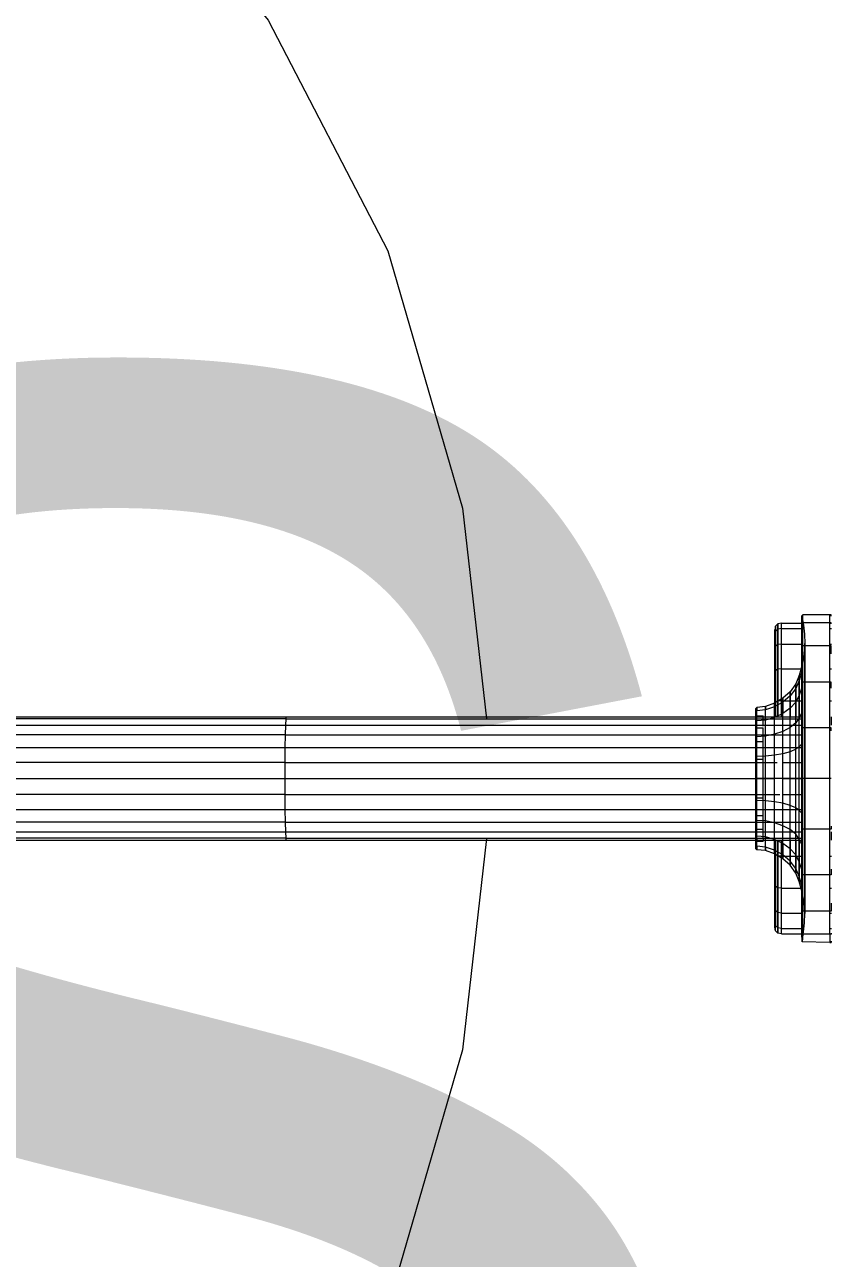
# Model space of a CAD drawing. Header units: inches. Extents: x -4218 to -1830, y 9756 to 12426.
# Drawn here: x -2926.25 to -2921.32, y 11462.67 to 11470.21 of the extents above; entities that cross this region are included whole.
import ezdxf

# ---------------------------------------------------------------- set-up
doc = ezdxf.new("R2010")
doc.units = ezdxf.units.IN
doc.header["$MEASUREMENT"] = 0
for name, color, linetype, lineweight in [('0-1', 7, 'Continuous', 5), ('0-3', 7, 'Continuous', 9), ('A-AREA-IDEN', 2, 'Continuous', 9), ('G-IMPT-1', 7, 'Continuous', 9), ('P-SANR-FIXT-1', 7, 'Continuous', 9)]:
    doc.layers.add(name, color=color, linetype=linetype, lineweight=lineweight)
doc.styles.add('Century Gothic', font='ufonts.com_century-gothic.ttf', dxfattribs={"height": 9})

# ---------------------------------------------------------------- blocks, each defined once
blk = doc.blocks.new('Plbg-Sink Wall Mounted-UH - T11839_dwg-791503-BACKGROUND - 1ST FLOOR')
at = {"layer": 'G-IMPT-1'}
for p, q in [((-4.5406, 1.0006), (-4.5477, 1.0006)), ((-4.5477, 0.9925), (-4.5477, 1.0006)), ((-4.5406, 1.0006), (-4.3707, 0.9981)), ((-4.5406, 0.9516), (-4.5406, 1.0006)), ((-4.3707, 0.9981), (-4.379, 0.9372)), ((-4.374, 0.9516), (-4.3707, 0.9981)), ((-4.3707, 0.9981), (-4.369, 0.9454)), ((-4.3707, 0.9981), (-4.369, 0.9454)), ((-4.5393, 0.9485), (-4.5489, 0.9485)), ((-4.5393, 0.9162), (-4.5489, 0.9162)), ((-4.5393, 0.9162), (-4.5489, 0.9162)), ((-4.5477, 0.9439), (-4.5477, 0.9516)), ((-4.5477, 0.9516), (-4.5406, 0.9516)), ((-4.5477, 0.9439), (-4.5477, 0.9516)), ((-4.5477, 0.9516), (-4.5406, 0.9516)), ((-4.5406, 0.9516), (-4.374, 0.9516)), ((-4.5406, 0.9516), (-4.5406, 0.8095)), ((-4.379, 0.9372), (-4.3847, 0.8809)), ((-4.374, 0.9516), (-4.369, 0.9454)), ((-4.374, 0.9516), (-4.374, 0.8095)), ((-4.374, 0.9516), (-4.374, 0.8095)), ((-4.374, 0.9516), (-4.369, 0.9454)), ((-4.369, 0.8042), (-4.374, 0.9516)), ((-4.374, 0.9516), (-4.369, 0.9454)), ((-4.2438, 0.9485), (-4.374, 0.9485)), ((-4.2438, 0.9162), (-4.374, 0.9162)), ((-4.369, 0.9454), (-4.369, 0.8042)), ((-4.369, 0.8042), (-4.369, 0.9454)), ((-4.2438, 0.9485), (-4.2216, 0.944)), ((-4.2438, 0.9485), (-4.2438, 0.9162)), ((-4.2438, 0.9162), (-4.2216, 0.9119)), ((-4.2438, 0.9162), (-4.2438, 0.8215)), ((-4.2438, 0.9162), (-4.2216, 0.9119)), ((-4.2216, 0.944), (-4.2082, 0.9306)), ((-4.2216, 0.9119), (-4.2216, 0.944)), ((-4.2216, 0.944), (-4.2216, 0.9119)), ((-4.2216, 0.9119), (-4.2216, 0.8176)), ((-4.2216, 0.9119), (-4.2082, 0.8989)), ((-4.2216, 0.8176), (-4.2216, 0.9119)), ((-4.2216, 0.9119), (-4.2082, 0.8989)), ((-4.2082, 0.9306), (-4.2038, 0.9082)), ((-4.2082, 0.9306), (-4.2082, 0.8989)), ((-4.2082, 0.9306), (-4.2082, 0.8989)), ((-4.2038, 0.8772), (-4.2038, 0.9082)), ((-4.2038, 0.9082), (-4.2038, 0.8772)), ((-4.2038, 0.9082), (-4.2038, 0.888)), ((-4.3847, 0.8809), (-4.3862, 0.8244)), ((-4.2082, 0.8989), (-4.2038, 0.8772)), ((-4.2082, 0.8989), (-4.2082, 0.8059)), ((-4.2082, 0.8059), (-4.2082, 0.8989)), ((-4.2082, 0.8989), (-4.2038, 0.8772)), ((-4.2038, 0.8578), (-4.2038, 0.888)), ((-4.2038, 0.888), (-4.2038, 0.8578)), ((-4.2038, 0.8772), (-4.2038, 0.7865)), ((-4.2038, 0.7865), (-4.2038, 0.8772)), ((-4.2038, 0.8772), (-4.2038, 0.8578)), ((-4.2038, 0.8772), (-4.2038, 0.8578)), ((-4.2038, 0.3769), (-4.2038, 0.8578)), ((-4.2038, 0.8578), (-4.2038, 0.769)), ((-4.2038, 0.8578), (-4.2038, 0.3769)), ((-4.2038, 0.8578), (-4.2038, 0.769)), ((-4.5393, 0.8215), (-4.5489, 0.8215)), ((-4.5393, 0.8215), (-4.5489, 0.8215)), ((-4.5477, 0.8029), (-4.5477, 0.8095)), ((-4.5477, 0.8095), (-4.5406, 0.8095)), ((-4.5477, 0.8029), (-4.5477, 0.8095)), ((-4.5477, 0.8095), (-4.5406, 0.8095)), ((-4.5477, 0.7609), (-4.5477, 0.8029)), ((-4.5477, 0.7609), (-4.5477, 0.8029)), ((-4.5406, 0.8095), (-4.374, 0.8095)), ((-4.5406, 0.8095), (-4.5406, 0.5881)), ((-4.3862, 0.784), (-4.3862, 0.8244)), ((-4.3862, 0.8244), (-4.3822, 0.7583)), ((-4.3862, 0.8244), (-4.3862, 0.784)), ((-4.3862, 0.784), (-4.3862, 0.6669)), ((-4.3862, 0.6669), (-4.3862, 0.784)), ((-4.3822, 0.7583), (-4.3704, 0.6937)), ((-4.2438, 0.8215), (-4.374, 0.8215)), ((-4.374, 0.8095), (-4.374, 0.5881)), ((-4.374, 0.8095), (-4.369, 0.8042)), ((-4.374, 0.8095), (-4.369, 0.8042)), ((-4.369, 0.5843), (-4.369, 0.8042)), ((-4.369, 0.8042), (-4.369, 0.5843)), ((-4.2438, 0.8215), (-4.2216, 0.8176)), ((-4.2438, 0.8215), (-4.2438, 0.6707)), ((-4.2438, 0.8215), (-4.2216, 0.8176)), ((-4.2216, 0.8176), (-4.2216, 0.6675)), ((-4.2216, 0.8176), (-4.2082, 0.8059)), ((-4.2216, 0.6675), (-4.2216, 0.8176)), ((-4.2216, 0.8176), (-4.2082, 0.8059)), ((-4.2082, 0.8059), (-4.2038, 0.7865)), ((-4.2082, 0.8059), (-4.2082, 0.658)), ((-4.2082, 0.658), (-4.2082, 0.8059)), ((-4.2082, 0.8059), (-4.2038, 0.7865)), ((-4.2038, 0.7865), (-4.2038, 0.6422)), ((-4.2038, 0.6422), (-4.2038, 0.7865)), ((-4.2038, 0.7865), (-4.2038, 0.769)), ((-4.2038, 0.7865), (-4.2038, 0.769)), ((-4.2038, 0.6279), (-4.2038, 0.769)), ((-4.2038, 0.769), (-4.2038, 0.3769)), ((-4.2038, 0.6279), (-4.2038, 0.769)), ((-4.2038, 0.3769), (-4.2038, 0.769)), ((-4.3704, 0.6937), (-4.3533, 0.6293)), ((-4.3704, 0.6597), (-4.3704, 0.6937)), ((-4.3704, 0.6937), (-4.3704, 0.6597)), ((-4.5393, 0.6707), (-4.5489, 0.6707)), ((-4.5393, 0.6707), (-4.5489, 0.6707)), ((-4.3862, 0.6669), (-4.3862, 0.4846)), ((-4.3862, 0.4846), (-4.3862, 0.6669)), ((-4.2438, 0.6707), (-4.374, 0.6707)), ((-4.3704, 0.6597), (-4.3533, 0.5985)), ((-4.3704, 0.6597), (-4.3704, 0.5612)), ((-4.3704, 0.5612), (-4.3704, 0.6597)), ((-4.3704, 0.6597), (-4.3533, 0.5985)), ((-4.3533, 0.6293), (-4.3323, 0.5773)), ((-4.3533, 0.5985), (-4.3533, 0.6293)), ((-4.3533, 0.6293), (-4.3533, 0.5985)), ((-4.2438, 0.6707), (-4.2216, 0.6675)), ((-4.2438, 0.6707), (-4.2438, 0.4743)), ((-4.2438, 0.6707), (-4.2216, 0.6675)), ((-4.2216, 0.6675), (-4.2216, 0.472)), ((-4.2216, 0.6675), (-4.2082, 0.658)), ((-4.2216, 0.472), (-4.2216, 0.6675)), ((-4.2216, 0.6675), (-4.2082, 0.658)), ((-4.2082, 0.658), (-4.2038, 0.6422)), ((-4.2082, 0.658), (-4.2082, 0.4653)), ((-4.2082, 0.4653), (-4.2082, 0.658)), ((-4.2082, 0.658), (-4.2038, 0.6422)), ((-4.2038, 0.6422), (-4.2038, 0.4541)), ((-4.2038, 0.4541), (-4.2038, 0.6422)), ((-4.2038, 0.6422), (-4.2038, 0.6279)), ((-4.2038, 0.6422), (-4.2038, 0.6279)), ((-4.2038, 0.444), (-4.2038, 0.6279)), ((-4.2038, 0.3769), (-4.2038, 0.6279)), ((-4.2038, 0.444), (-4.2038, 0.6279)), ((-4.2038, 0.3769), (-4.2038, 0.6279)), ((-4.5477, 0.5834), (-4.5477, 0.5881)), ((-4.5477, 0.5881), (-4.5406, 0.5881)), ((-4.5477, 0.5834), (-4.5477, 0.5881)), ((-4.5477, 0.5881), (-4.5406, 0.5881)), ((-4.5477, 0.5528), (-4.5477, 0.5834)), ((-4.5477, 0.5528), (-4.5477, 0.5834)), ((-4.5406, 0.5881), (-4.374, 0.5881)), ((-4.5406, 0.5881), (-4.5406, 0.3092)), ((-4.374, 0.5881), (-4.369, 0.5843)), ((-4.374, 0.5881), (-4.369, 0.5843)), ((-4.374, 0.5881), (-4.374, 0.3092)), ((-4.3704, 0.5612), (-4.3533, 0.5091)), ((-4.3704, 0.5612), (-4.3704, 0.4077)), ((-4.3704, 0.4077), (-4.3704, 0.5612)), ((-4.3704, 0.5612), (-4.3533, 0.5091)), ((-4.369, 0.5843), (-4.369, 0.3072)), ((-4.369, 0.3769), (-4.369, 0.5843)), ((-4.3533, 0.5985), (-4.3323, 0.5491)), ((-4.3533, 0.5985), (-4.3533, 0.5091)), ((-4.3533, 0.5091), (-4.3533, 0.5985)), ((-4.3533, 0.5985), (-4.3323, 0.5491)), ((-4.3323, 0.5773), (-4.2975, 0.5302)), ((-4.3323, 0.5491), (-4.3323, 0.5773)), ((-4.3323, 0.5773), (-4.3323, 0.5491)), ((-4.3323, 0.5491), (-4.2975, 0.5043)), ((-4.3323, 0.5491), (-4.3323, 0.4671)), ((-4.3323, 0.4671), (-4.3323, 0.5491)), ((-4.3323, 0.5491), (-4.2975, 0.5043)), ((-4.2975, 0.5302), (-4.2527, 0.4902)), ((-4.2975, 0.5043), (-4.2975, 0.5302)), ((-4.2975, 0.5302), (-4.2975, 0.5043)), ((-4.5393, 0.4743), (-4.5489, 0.4743)), ((-4.5393, 0.4743), (-4.5489, 0.4743)), ((-4.3862, 0.4846), (-4.3862, 0.2547)), ((-4.3862, 0.2547), (-4.3862, 0.4846)), ((-4.2438, 0.4743), (-4.374, 0.4743)), ((-4.3533, 0.5091), (-4.3323, 0.4671)), ((-4.3533, 0.5091), (-4.3533, 0.3699)), ((-4.3533, 0.3769), (-4.3533, 0.5091)), ((-4.3533, 0.5091), (-4.3323, 0.4671)), ((-4.3323, 0.4671), (-4.2975, 0.429)), ((-4.3323, 0.4671), (-4.3323, 0.3394)), ((-4.3323, 0.3769), (-4.3323, 0.4671)), ((-4.3323, 0.4671), (-4.2975, 0.429)), ((-4.2975, 0.5043), (-4.2527, 0.4662)), ((-4.2975, 0.5043), (-4.2975, 0.429)), ((-4.2975, 0.429), (-4.2975, 0.5043)), ((-4.2975, 0.5043), (-4.2527, 0.4662)), ((-4.2527, 0.4902), (-4.2012, 0.4594)), ((-4.2527, 0.4662), (-4.2527, 0.4902)), ((-4.2527, 0.4902), (-4.2527, 0.4662)), ((-4.2527, 0.4662), (-4.2012, 0.4369)), ((-4.2527, 0.4662), (-4.2527, 0.3966)), ((-4.2527, 0.3966), (-4.2527, 0.4662)), ((-4.2527, 0.4662), (-4.2012, 0.4369)), ((-4.2438, 0.4743), (-4.2216, 0.472)), ((-4.2438, 0.4743), (-4.2438, 0.3769)), ((-4.2438, 0.4743), (-4.2216, 0.472)), ((-4.2216, 0.472), (-4.2216, 0.3769)), ((-4.2216, 0.472), (-4.2082, 0.4653)), ((-4.2216, 0.3769), (-4.2216, 0.472)), ((-4.2216, 0.472), (-4.2082, 0.4653)), ((-4.2082, 0.4653), (-4.2038, 0.4541)), ((-4.2082, 0.4653), (-4.2082, 0.3769)), ((-4.2082, 0.3769), (-4.2082, 0.4653)), ((-4.2082, 0.4653), (-4.2038, 0.4541)), ((-4.2038, 0.4541), (-4.2038, 0.3769)), ((-4.2038, 0.3769), (-4.2038, 0.4541)), ((-4.2038, 0.4541), (-4.2038, 0.444)), ((-4.2038, 0.4541), (-4.2038, 0.444)), ((-4.2012, 0.4594), (-4.1469, 0.4402)), ((-4.2012, 0.4369), (-4.2012, 0.4594)), ((-4.2012, 0.4594), (-4.2012, 0.4369)), ((-4.548, 0.3639), (-4.548, 0.3769)), ((-1.2172, 0.3769), (-4.374, 0.3769)), ((-4.3704, 0.4077), (-4.3533, 0.3699)), ((-4.3704, 0.4077), (-4.3704, 0.2144)), ((-4.3704, 0.4077), (-4.3533, 0.3699)), ((-4.2975, 0.429), (-4.2527, 0.3966)), ((-4.2975, 0.429), (-4.2975, 0.3117)), ((-4.2975, 0.3769), (-4.2975, 0.429)), ((-4.2975, 0.429), (-4.2527, 0.3966)), ((-4.2527, 0.3966), (-4.2012, 0.3717)), ((-4.2527, 0.3966), (-4.2527, 0.2881)), ((-4.2038, 0.3769), (-4.2038, 0.444)), ((-4.2038, 0.3769), (-4.2038, 0.444)), ((-4.2038, 0.3769), (-4.2038, 0.444)), ((-4.2038, 0.3769), (-4.2038, 0.444)), ((-4.2012, 0.4369), (-4.1469, 0.4186)), ((-4.2012, 0.4369), (-4.2012, 0.3717)), ((-4.2012, 0.3769), (-4.2012, 0.4369)), ((-4.2012, 0.4369), (-4.1469, 0.4186)), ((-4.1469, 0.4402), (-4.0933, 0.4346)), ((-4.1469, 0.4186), (-4.1469, 0.4402)), ((-4.1469, 0.4402), (-4.1469, 0.4186)), ((-4.1469, 0.4186), (-4.0933, 0.4133)), ((-4.1469, 0.4186), (-4.1469, 0.3561)), ((-4.1469, 0.4186), (-4.0933, 0.4133)), ((-4.1328, 0.3643), (-4.1328, 0.3831)), ((-4.0942, 0.3831), (-4.1328, 0.3831)), ((-4.0876, 0.3892), (-4.0942, 0.3831)), ((-4.0942, 0.3643), (-4.0942, 0.3831)), ((-4.0933, 0.4346), (-4.0876, 0.4285)), ((-4.0933, 0.4133), (-4.0933, 0.4346)), ((-4.0933, 0.4346), (-4.0933, 0.4133)), ((-4.0933, 0.4346), (-4.0876, 0.4075)), ((-4.0933, 0.4133), (-4.0933, 0.3516)), ((-4.0933, 0.4133), (-4.0876, 0.4075)), ((-4.0933, 0.4133), (-4.0876, 0.4075)), ((-4.0876, 0.4075), (-4.0876, 0.4285)), ((-4.0876, 0.4285), (-4.0876, 0.4075)), ((-4.0876, 0.3892), (-4.0876, 0.4285)), ((-4.0876, 0.4075), (-4.0876, 0.3466)), ((-4.0876, 0.4075), (-4.0876, 0.3701)), ((-4.0876, 0.4075), (-4.0876, 0.3701)), ((-4.0876, 0.3701), (-4.0876, 0.3892)), ((-4.0876, 0.3892), (-4.0876, 0.3701)), ((1.2954, 0.3769), (-1.2172, 0.3769)), ((-1.2153, 0.3639), (-1.2172, 0.3769)), ((-4.548, 0.3264), (-4.548, 0.3639)), ((-4.5477, 0.3067), (-4.5477, 0.3092)), ((-4.5477, 0.3092), (-4.5406, 0.3092)), ((-4.5477, 0.2906), (-4.5477, 0.3067)), ((-4.5406, 0.3092), (-4.374, 0.3092)), ((-4.5406, 0.3092), (-4.5406, 0)), ((-1.2153, 0.3639), (-4.374, 0.3639)), ((-1.2135, 0.3264), (-4.374, 0.3264)), ((-4.374, 0.3092), (-4.369, 0.3072)), ((-4.374, 0.3092), (-4.374, 0)), ((-4.369, 0.3072), (-4.369, 0)), ((-4.3533, 0.3699), (-4.3323, 0.3394)), ((-4.3533, 0.3699), (-4.3533, 0.1945)), ((-4.3323, 0.3394), (-4.2975, 0.3117)), ((-4.3323, 0.3394), (-4.3323, 0.1784)), ((-4.2975, 0.3117), (-4.2527, 0.2881)), ((-4.2975, 0.3117), (-4.2975, 0.1638)), ((-4.2012, 0.3717), (-4.1469, 0.3561)), ((-4.2012, 0.3717), (-4.2012, 0.27)), ((-4.1469, 0.3561), (-4.0933, 0.3516)), ((-4.1469, 0.3561), (-4.1469, 0.2587)), ((-4.1328, 0.3643), (-4.1328, 0.3099)), ((-4.0942, 0.3643), (-4.1328, 0.3643)), ((-4.1328, 0.3099), (-4.1328, 0.2252)), ((-4.0942, 0.3099), (-4.1328, 0.3099)), ((-4.0876, 0.3701), (-4.0942, 0.3643)), ((-4.0942, 0.3643), (-4.0942, 0.3099)), ((-4.0876, 0.3149), (-4.0942, 0.3099)), ((-4.0942, 0.3099), (-4.0942, 0.2252)), ((-4.0933, 0.3516), (-4.0876, 0.3466)), ((-4.0933, 0.3516), (-4.0933, 0.2555)), ((-4.0876, 0.3701), (-4.0876, 0.3149)), ((-4.0876, 0.3466), (-4.0876, 0.2518)), ((-4.0876, 0.3466), (-4.0876, 0.3149)), ((-4.0876, 0.3149), (-4.0876, 0.2288)), ((-1.2135, 0.3264), (-1.2153, 0.3639)), ((-1.2153, 0.3639), (1.2987, 0.3639)), ((-1.212, 0.2664), (-1.2135, 0.3264)), ((1.3017, 0.3264), (-1.2135, 0.3264)), ((-4.3862, 0.2547), (-4.3862, 0)), ((-4.3862, 0), (-4.3862, 0.2547)), ((-1.212, 0.2664), (-4.374, 0.2664)), ((-4.2527, 0.2881), (-4.2012, 0.27)), ((-4.2527, 0.2881), (-4.2527, 0.1515)), ((-4.2012, 0.27), (-4.1469, 0.2587)), ((-4.2012, 0.27), (-4.2012, 0.142)), ((-4.1469, 0.2587), (-4.0933, 0.2555)), ((-4.1469, 0.2587), (-4.1469, 0.136)), ((-4.0876, 0.2288), (-4.0942, 0.2252)), ((-4.0933, 0.2555), (-4.0876, 0.2518)), ((-4.0933, 0.2555), (-4.0933, 0.1343)), ((-4.0876, 0.2518), (-4.0876, 0.1324)), ((-4.0876, 0.2518), (-4.0876, 0.2288)), ((-4.0876, 0.2288), (-4.0876, 0.1203)), ((-1.2109, 0.1885), (-1.212, 0.2664)), ((-1.212, 0.2664), (1.3044, 0.2664)), ((-1.2109, 0.1885), (-4.374, 0.1885)), ((-4.3704, 0.2144), (-4.3533, 0.1945)), ((-4.3704, 0.2144), (-4.3704, 0)), ((-4.3533, 0.1945), (-4.3323, 0.1784)), ((-4.3533, 0.1945), (-4.3533, 0)), ((-4.3323, 0.1784), (-4.2975, 0.1638)), ((-4.3323, 0.1784), (-4.3323, 0)), ((-4.2975, 0.1638), (-4.2527, 0.1515)), ((-4.2975, 0.1638), (-4.2975, 0)), ((-4.2527, 0.1515), (-4.2012, 0.142)), ((-4.2527, 0.1515), (-4.2527, 0)), ((-4.1328, 0.2252), (-4.1328, 0.1184)), ((-4.0942, 0.2252), (-4.1328, 0.2252)), ((-4.0942, 0.2252), (-4.0942, 0.1184)), ((-1.2101, 0.0975), (-1.2109, 0.1885)), ((1.3064, 0.1885), (-1.2109, 0.1885)), ((-4.2527, 0.0975), (-4.374, 0.0975)), ((-1.2101, 0.0975), (-4.2343, 0.0975)), ((-4.2012, 0.142), (-4.1469, 0.136)), ((-4.2012, 0.142), (-4.2012, 0)), ((-4.1469, 0.136), (-4.0933, 0.1343)), ((-4.1469, 0.136), (-4.1469, 0)), ((-4.1328, 0.1184), (-4.1328, 0)), ((-4.0942, 0.1184), (-4.1328, 0.1184)), ((-4.0876, 0.1203), (-4.0942, 0.1184)), ((-4.0942, 0.1184), (-4.0942, 0)), ((-4.0933, 0.1343), (-4.0876, 0.1324)), ((-4.0933, 0.1343), (-4.0933, 0)), ((-4.0876, 0.1324), (-4.0933, 0)), ((-4.0876, 0.1324), (-4.0876, 0)), ((-4.0876, 0.1324), (-4.0876, 0.1203)), ((-4.0876, 0.1203), (-4.0876, 0)), ((-1.2099, 0), (-1.2101, 0.0975)), ((-1.2101, 0.0975), (1.3077, 0.0975)), ((-4.3862, -0.2547), (-4.3862, 0)), ((-4.2527, 0), (-4.374, 0)), ((-4.2527, 0), (-4.2012, 0)), ((-4.2012, 0), (-4.1469, 0)), ((-4.2012, 0), (-4.2012, -0.142)), ((-1.2099, 0), (-4.2012, 0)), ((-4.1469, 0), (-4.0933, 0)), ((-4.1469, 0), (-4.1469, -0.136)), ((-4.1328, 0), (-4.1328, -0.1184)), ((-4.0942, 0), (-4.1328, 0)), ((-4.0876, 0), (-4.0942, 0)), ((-4.0942, 0), (-4.0942, -0.1184)), ((-4.0933, 0), (-4.0933, -0.1343)), ((-4.0933, 0), (-4.0876, 0)), ((-4.0876, 0), (-4.0876, -0.1324)), ((-4.0876, 0), (-4.0876, -0.1203)), ((-1.2101, -0.0975), (-1.2099, 0)), ((1.3081, 0), (-1.2099, 0)), ((-4.5477, 0), (-4.5406, 0)), ((-4.5406, 0), (-4.374, 0)), ((-4.5406, 0), (-4.5406, -0.3092)), ((-4.3862, 0), (-4.3862, -0.2547)), ((-4.374, 0), (-4.369, 0)), ((-4.374, 0), (-4.374, -0.3092)), ((-4.3704, 0), (-4.3533, 0)), ((-4.3704, 0), (-4.3704, -0.2144)), ((-4.369, 0), (-4.369, -0.3072)), ((-4.3533, 0), (-4.3323, 0)), ((-4.3533, 0), (-4.3533, -0.1945)), ((-4.3323, 0), (-4.2975, 0)), ((-4.3323, 0), (-4.3323, -0.1784)), ((-4.2975, 0), (-4.2527, 0)), ((-4.2975, 0), (-4.2975, -0.1638)), ((-4.2527, 0), (-4.2527, -0.1515)), ((-4.2527, -0.0975), (-4.374, -0.0975)), ((-4.2527, -0.1515), (-4.2012, -0.142)), ((-1.2101, -0.0975), (-4.2173, -0.0975)), ((-4.2012, -0.142), (-4.1469, -0.136)), ((-4.2012, -0.142), (-4.2012, -0.27)), ((-4.1469, -0.136), (-4.0933, -0.1343)), ((-4.1469, -0.136), (-4.1469, -0.2587)), ((-4.1328, -0.1184), (-4.1328, -0.2252)), ((-4.0942, -0.1184), (-4.1328, -0.1184)), ((-4.0876, -0.1203), (-4.0942, -0.1184)), ((-4.0942, -0.1184), (-4.0942, -0.2252)), ((-4.0933, -0.1343), (-4.0876, -0.1324)), ((-4.0933, -0.1343), (-4.0933, -0.2555)), ((-4.0876, -0.1203), (-4.0876, -0.2288)), ((-4.0876, -0.1324), (-4.0876, -0.1203)), ((-4.0876, -0.1324), (-4.0876, -0.2518)), ((-1.2109, -0.1885), (-1.2101, -0.0975)), ((-1.2101, -0.0975), (1.3077, -0.0975)), ((-1.2109, -0.1885), (-4.374, -0.1885)), ((-4.3704, -0.2144), (-4.3533, -0.1945)), ((-4.3704, -0.2144), (-4.3704, -0.4077)), ((-4.3533, -0.1945), (-4.3323, -0.1784)), ((-4.3533, -0.1945), (-4.3533, -0.3699)), ((-4.3323, -0.1784), (-4.2975, -0.1638)), ((-4.3323, -0.1784), (-4.3323, -0.3394)), ((-4.2975, -0.1638), (-4.2527, -0.1515)), ((-4.2975, -0.1638), (-4.2975, -0.3117)), ((-4.2527, -0.1515), (-4.2527, -0.2881)), ((-4.1328, -0.2252), (-4.1328, -0.3099)), ((-4.0942, -0.2252), (-4.1328, -0.2252)), ((-4.0876, -0.2288), (-4.0942, -0.2252)), ((-4.0942, -0.2252), (-4.0942, -0.3099)), ((-1.212, -0.2664), (-1.2109, -0.1885)), ((1.3064, -0.1885), (-1.2109, -0.1885)), ((-4.5477, -0.2906), (-4.5477, -0.3067)), ((-4.3862, -0.2547), (-4.3862, -0.4846)), ((-4.3862, -0.4846), (-4.3862, -0.2547)), ((-1.212, -0.2664), (-4.374, -0.2664)), ((-4.2975, -0.3117), (-4.2527, -0.2881)), ((-4.2527, -0.2881), (-4.2012, -0.27)), ((-4.2527, -0.2881), (-4.2527, -0.3966)), ((-4.2012, -0.27), (-4.1469, -0.2587)), ((-4.2012, -0.27), (-4.2012, -0.3717)), ((-4.1469, -0.2587), (-4.0933, -0.2555)), ((-4.1469, -0.2587), (-4.1469, -0.3561)), ((-4.0933, -0.2555), (-4.0876, -0.2518)), ((-4.0933, -0.2555), (-4.0933, -0.3516)), ((-4.0876, -0.2288), (-4.0876, -0.3149)), ((-4.0876, -0.2518), (-4.0876, -0.2288)), ((-4.0876, -0.2518), (-4.0876, -0.3466)), ((-1.2135, -0.3264), (-1.212, -0.2664)), ((-1.212, -0.2664), (1.3044, -0.2664)), ((-4.548, -0.3639), (-4.548, -0.3264)), ((-4.548, -0.3769), (-4.548, -0.3639)), ((-4.5477, -0.3067), (-4.5477, -0.3092)), ((-4.5477, -0.3092), (-4.5406, -0.3092)), ((-4.5406, -0.3092), (-4.374, -0.3092)), ((-4.5406, -0.3092), (-4.5406, -0.5881)), ((-4.374, -0.3092), (-4.369, -0.3072)), ((-4.374, -0.3092), (-4.374, -0.5881)), ((-1.2135, -0.3264), (-4.374, -0.3264)), ((-1.2153, -0.3639), (-4.374, -0.3639)), ((-4.3704, -0.4077), (-4.3533, -0.3699)), ((-4.3704, -0.4077), (-4.3533, -0.3699)), ((-4.369, -0.3072), (-4.369, -0.5843)), ((-4.3533, -0.3699), (-4.3323, -0.3394)), ((-4.3533, -0.3699), (-4.3533, -0.5091)), ((-4.3323, -0.3394), (-4.2975, -0.3117)), ((-4.3323, -0.3394), (-4.3323, -0.4671)), ((-4.2975, -0.3117), (-4.2975, -0.429)), ((-4.2527, -0.3966), (-4.2012, -0.3717)), ((-4.2012, -0.3717), (-4.1469, -0.3561)), ((-4.2012, -0.3717), (-4.2012, -0.4369)), ((-4.1469, -0.3561), (-4.0933, -0.3516)), ((-4.1469, -0.3561), (-4.1469, -0.4186)), ((-4.0942, -0.3099), (-4.1328, -0.3099)), ((-4.1328, -0.319), (-4.1328, -0.3643)), ((-4.1328, -0.3643), (-4.1328, -0.3831)), ((-4.0942, -0.3643), (-4.1328, -0.3643)), ((-4.0876, -0.3149), (-4.0942, -0.3099)), ((-4.0942, -0.3183), (-4.0942, -0.3643)), ((-4.0876, -0.3701), (-4.0942, -0.3643)), ((-4.0942, -0.3643), (-4.0942, -0.3831)), ((-4.0933, -0.3516), (-4.0876, -0.3466)), ((-4.0933, -0.3516), (-4.0933, -0.4133)), ((-4.0876, -0.3149), (-4.0876, -0.3701)), ((-4.0876, -0.3466), (-4.0876, -0.3149)), ((-4.0876, -0.3466), (-4.0876, -0.4075)), ((-4.0876, -0.3701), (-4.0876, -0.3892)), ((-4.0876, -0.3892), (-4.0876, -0.3701)), ((-4.0876, -0.4075), (-4.0876, -0.3701)), ((-4.0876, -0.4075), (-4.0876, -0.3701)), ((-1.2172, -0.3769), (-1.2153, -0.3639)), ((-1.2153, -0.3639), (-1.2135, -0.3264)), ((-1.2153, -0.3639), (1.2987, -0.3639)), ((1.3017, -0.3264), (-1.2135, -0.3264)), ((-1.2172, -0.3769), (-4.374, -0.3769)), ((-4.369, -0.5843), (-4.3728, -0.3769)), ((-4.3704, -0.4077), (-4.3704, -0.5612)), ((-4.3704, -0.5612), (-4.3704, -0.4077)), ((-4.369, -0.5843), (-4.369, -0.3769)), ((-4.3533, -0.5091), (-4.3533, -0.3769)), ((-4.3323, -0.4671), (-4.3323, -0.3769)), ((-4.3323, -0.4671), (-4.2975, -0.429)), ((-4.3323, -0.4671), (-4.2975, -0.429)), ((-4.2975, -0.429), (-4.2975, -0.3769)), ((-4.2975, -0.429), (-4.2527, -0.3966)), ((-4.2975, -0.429), (-4.2527, -0.3966)), ((-4.2975, -0.429), (-4.2975, -0.5043)), ((-4.2975, -0.5043), (-4.2975, -0.429)), ((-4.2527, -0.3966), (-4.2527, -0.4662)), ((-4.2527, -0.4662), (-4.2527, -0.3966)), ((-4.2527, -0.4662), (-4.2012, -0.4369)), ((-4.2527, -0.4662), (-4.2012, -0.4369)), ((-4.2438, -0.3769), (-4.2438, -0.4743)), ((-4.2216, -0.3769), (-4.2216, -0.472)), ((-4.2216, -0.472), (-4.2216, -0.3769)), ((-4.2082, -0.3769), (-4.2082, -0.4653)), ((-4.2082, -0.4653), (-4.2082, -0.3769)), ((-4.2038, -0.3769), (-4.2038, -0.4541)), ((-4.2038, -0.4541), (-4.2038, -0.3769)), ((-4.2038, -0.3769), (-4.2038, -0.8578)), ((-4.2038, -0.8578), (-4.2038, -0.3769)), ((-4.2038, -0.3769), (-4.2038, -0.444)), ((-4.2038, -0.3769), (-4.2038, -0.444)), ((-4.2038, -0.3769), (-4.2038, -0.6279)), ((-4.2038, -0.3769), (-4.2038, -0.769)), ((-4.2038, -0.3769), (-4.2038, -0.444)), ((-4.2038, -0.3769), (-4.2038, -0.444)), ((-4.2038, -0.3769), (-4.2038, -0.6279)), ((-4.2038, -0.3769), (-4.2038, -0.769)), ((-4.2038, -0.4541), (-4.2038, -0.444)), ((-4.2038, -0.4541), (-4.2038, -0.444)), ((-4.2038, -0.444), (-4.2038, -0.6279)), ((-4.2038, -0.444), (-4.2038, -0.6279)), ((-4.2012, -0.4369), (-4.2012, -0.3769)), ((-4.2012, -0.4369), (-4.1469, -0.4186)), ((-4.2012, -0.4369), (-4.1469, -0.4186)), ((-4.2012, -0.4369), (-4.2012, -0.4594)), ((-4.2012, -0.4594), (-4.2012, -0.4369)), ((-4.2012, -0.4594), (-4.1469, -0.4402)), ((-4.1469, -0.4186), (-4.0933, -0.4133)), ((-4.1469, -0.4186), (-4.0933, -0.4133)), ((-4.1469, -0.4186), (-4.1469, -0.4402)), ((-4.1469, -0.4402), (-4.1469, -0.4186)), ((-4.1469, -0.4402), (-4.0933, -0.4346)), ((-4.0942, -0.3831), (-4.1328, -0.3831)), ((-4.0876, -0.3892), (-4.0942, -0.3831)), ((-4.0933, -0.4133), (-4.0876, -0.4075)), ((-4.0933, -0.4133), (-4.0876, -0.4075)), ((-4.0933, -0.4133), (-4.0876, -0.4075)), ((-4.0876, -0.4075), (-4.0933, -0.4346)), ((-4.0933, -0.4346), (-4.0933, -0.4133)), ((-4.0933, -0.4346), (-4.0933, -0.4133)), ((-4.0933, -0.4133), (-4.0933, -0.4346)), ((-4.0933, -0.4346), (-4.0876, -0.4285)), ((-4.0933, -0.4346), (-4.0876, -0.4285)), ((-4.0876, -0.4285), (-4.0876, -0.3892)), ((-4.0876, -0.4075), (-4.0876, -0.4285)), ((-4.0876, -0.4285), (-4.0876, -0.4075)), ((1.2954, -0.3769), (-1.2172, -0.3769)), ((-4.5393, -0.4743), (-4.5489, -0.4743)), ((-4.5393, -0.4743), (-4.5489, -0.4743)), ((-4.3862, -0.4846), (-4.3862, -0.6669)), ((-4.3862, -0.6669), (-4.3862, -0.4846)), ((-4.2438, -0.4743), (-4.374, -0.4743)), ((-4.3704, -0.5612), (-4.3533, -0.5091)), ((-4.3704, -0.5612), (-4.3533, -0.5091)), ((-4.3533, -0.5091), (-4.3323, -0.4671)), ((-4.3533, -0.5091), (-4.3323, -0.4671)), ((-4.3533, -0.5091), (-4.3533, -0.5985)), ((-4.3533, -0.5985), (-4.3533, -0.5091)), ((-4.3323, -0.4671), (-4.3323, -0.5491)), ((-4.3323, -0.5491), (-4.3323, -0.4671)), ((-4.3323, -0.5491), (-4.2975, -0.5043)), ((-4.3323, -0.5491), (-4.2975, -0.5043)), ((-4.2975, -0.5043), (-4.2527, -0.4662)), ((-4.2975, -0.5043), (-4.2527, -0.4662)), ((-4.2975, -0.5302), (-4.2527, -0.4902)), ((-4.2975, -0.5043), (-4.2975, -0.5302)), ((-4.2975, -0.5302), (-4.2975, -0.5043)), ((-4.2527, -0.4902), (-4.2012, -0.4594)), ((-4.2527, -0.4662), (-4.2527, -0.4902)), ((-4.2527, -0.4902), (-4.2527, -0.4662)), ((-4.2438, -0.4743), (-4.2216, -0.472)), ((-4.2438, -0.4743), (-4.2216, -0.472)), ((-4.2438, -0.4743), (-4.2438, -0.6707)), ((-4.2216, -0.472), (-4.2082, -0.4653)), ((-4.2216, -0.472), (-4.2082, -0.4653)), ((-4.2216, -0.472), (-4.2216, -0.6675)), ((-4.2216, -0.6675), (-4.2216, -0.472)), ((-4.2082, -0.4653), (-4.2038, -0.4541)), ((-4.2082, -0.4653), (-4.2038, -0.4541)), ((-4.2082, -0.4653), (-4.2082, -0.658)), ((-4.2082, -0.658), (-4.2082, -0.4653)), ((-4.2038, -0.4541), (-4.2038, -0.6422)), ((-4.2038, -0.6422), (-4.2038, -0.4541)), ((-4.5477, -0.5528), (-4.5477, -0.5834)), ((-4.5477, -0.5528), (-4.5477, -0.5834)), ((-4.5477, -0.5834), (-4.5477, -0.5881)), ((-4.5477, -0.5834), (-4.5477, -0.5881)), ((-4.5477, -0.5881), (-4.5406, -0.5881)), ((-4.5477, -0.5881), (-4.5406, -0.5881)), ((-4.5406, -0.5881), (-4.374, -0.5881)), ((-4.5406, -0.5881), (-4.5406, -0.8095)), ((-4.374, -0.5881), (-4.369, -0.5843)), ((-4.374, -0.5881), (-4.369, -0.5843)), ((-4.369, -0.5843), (-4.374, -0.8095)), ((-4.374, -0.5881), (-4.374, -0.8095)), ((-4.3704, -0.5612), (-4.3704, -0.6597)), ((-4.3704, -0.6597), (-4.3704, -0.5612)), ((-4.3704, -0.6597), (-4.3533, -0.5985)), ((-4.3704, -0.6597), (-4.3533, -0.5985)), ((-4.369, -0.8042), (-4.369, -0.5843)), ((-4.369, -0.5843), (-4.369, -0.8042)), ((-4.3533, -0.5985), (-4.3323, -0.5491)), ((-4.3533, -0.5985), (-4.3323, -0.5491)), ((-4.3533, -0.6293), (-4.3323, -0.5773)), ((-4.3533, -0.5985), (-4.3533, -0.6293)), ((-4.3533, -0.6293), (-4.3533, -0.5985)), ((-4.3323, -0.5773), (-4.2975, -0.5302)), ((-4.3323, -0.5491), (-4.3323, -0.5773)), ((-4.3323, -0.5773), (-4.3323, -0.5491)), ((-4.5393, -0.6707), (-4.5489, -0.6707)), ((-4.5393, -0.6707), (-4.5489, -0.6707)), ((-4.3862, -0.6669), (-4.3862, -0.784)), ((-4.3862, -0.784), (-4.3862, -0.6669)), ((-4.2438, -0.6707), (-4.374, -0.6707)), ((-4.3704, -0.6937), (-4.3533, -0.6293)), ((-4.3704, -0.6597), (-4.3704, -0.6937)), ((-4.3704, -0.6937), (-4.3704, -0.6597)), ((-4.2438, -0.6707), (-4.2216, -0.6675)), ((-4.2438, -0.6707), (-4.2216, -0.6675)), ((-4.2438, -0.6707), (-4.2438, -0.8215)), ((-4.2216, -0.6675), (-4.2082, -0.658)), ((-4.2216, -0.6675), (-4.2082, -0.658)), ((-4.2216, -0.6675), (-4.2216, -0.8176)), ((-4.2216, -0.8176), (-4.2216, -0.6675)), ((-4.2082, -0.658), (-4.2038, -0.6422)), ((-4.2082, -0.658), (-4.2038, -0.6422)), ((-4.2082, -0.658), (-4.2082, -0.8059)), ((-4.2082, -0.8059), (-4.2082, -0.658)), ((-4.2038, -0.6422), (-4.2038, -0.6279)), ((-4.2038, -0.6422), (-4.2038, -0.6279)), ((-4.2038, -0.6279), (-4.2038, -0.769)), ((-4.2038, -0.6279), (-4.2038, -0.769)), ((-4.2038, -0.6422), (-4.2038, -0.7865)), ((-4.2038, -0.7865), (-4.2038, -0.6422)), ((-4.3822, -0.7583), (-4.3704, -0.6937)), ((-4.5393, -0.8215), (-4.5489, -0.8215)), ((-4.5393, -0.8215), (-4.5489, -0.8215)), ((-4.5477, -0.7609), (-4.5477, -0.8029)), ((-4.5477, -0.7609), (-4.5477, -0.8029)), ((-4.5477, -0.8029), (-4.5477, -0.8095)), ((-4.5477, -0.8029), (-4.5477, -0.8095)), ((-4.5477, -0.8095), (-4.5406, -0.8095)), ((-4.5477, -0.8095), (-4.5406, -0.8095)), ((-4.5406, -0.8095), (-4.374, -0.8095)), ((-4.5406, -0.8095), (-4.5406, -0.9516)), ((-4.3862, -0.8244), (-4.3822, -0.7583)), ((-4.3862, -0.784), (-4.3862, -0.8244)), ((-4.3862, -0.8244), (-4.3862, -0.784)), ((-4.3847, -0.8809), (-4.3862, -0.8244)), ((-4.374, -0.8095), (-4.369, -0.8042)), ((-4.374, -0.8095), (-4.369, -0.8042)), ((-4.374, -0.8095), (-4.374, -0.9516)), ((-4.2438, -0.8215), (-4.374, -0.8215)), ((-4.369, -0.9454), (-4.369, -0.8042)), ((-4.369, -0.8042), (-4.369, -0.9454)), ((-4.2438, -0.8215), (-4.2216, -0.8176)), ((-4.2438, -0.8215), (-4.2216, -0.8176)), ((-4.2438, -0.8215), (-4.2438, -0.9162)), ((-4.2216, -0.8176), (-4.2082, -0.8059)), ((-4.2216, -0.8176), (-4.2082, -0.8059)), ((-4.2216, -0.8176), (-4.2216, -0.9119)), ((-4.2216, -0.9119), (-4.2216, -0.8176)), ((-4.2082, -0.8059), (-4.2038, -0.7865)), ((-4.2082, -0.8059), (-4.2038, -0.7865)), ((-4.2082, -0.8059), (-4.2082, -0.8989)), ((-4.2082, -0.8989), (-4.2082, -0.8059)), ((-4.2038, -0.7865), (-4.2038, -0.769)), ((-4.2038, -0.7865), (-4.2038, -0.769)), ((-4.2038, -0.8578), (-4.2038, -0.769)), ((-4.2038, -0.8578), (-4.2038, -0.769)), ((-4.2038, -0.7865), (-4.2038, -0.8772)), ((-4.2038, -0.8772), (-4.2038, -0.7865)), ((-4.379, -0.9372), (-4.3847, -0.8809)), ((-4.2216, -0.9119), (-4.2082, -0.8989)), ((-4.2216, -0.9119), (-4.2082, -0.8989)), ((-4.2082, -0.8989), (-4.2038, -0.8772)), ((-4.2082, -0.8989), (-4.2038, -0.8772)), ((-4.2082, -0.8989), (-4.2082, -0.9306)), ((-4.2082, -0.9306), (-4.2082, -0.8989)), ((-4.2038, -0.8772), (-4.2038, -0.8578)), ((-4.2038, -0.8772), (-4.2038, -0.8578)), ((-4.2038, -0.8578), (-4.2038, -0.888)), ((-4.2038, -0.888), (-4.2038, -0.8578)), ((-4.2038, -0.8772), (-4.2038, -0.9082)), ((-4.2038, -0.9082), (-4.2038, -0.8772)), ((-4.2038, -0.9082), (-4.2038, -0.888)), ((-4.5393, -0.9162), (-4.5489, -0.9162)), ((-4.5393, -0.9162), (-4.5489, -0.9162)), ((-4.5393, -0.9485), (-4.5489, -0.9485)), ((-4.5477, -0.9439), (-4.5477, -0.9516)), ((-4.5477, -0.9439), (-4.5477, -0.9516)), ((-4.5477, -0.9516), (-4.5406, -0.9516)), ((-4.5477, -0.9516), (-4.5406, -0.9516)), ((-4.5406, -0.9516), (-4.374, -0.9516)), ((-4.5406, -0.9516), (-4.5406, -1.0006)), ((-4.369, -0.9941), (-4.379, -0.9372)), ((-4.2438, -0.9162), (-4.374, -0.9162)), ((-4.374, -0.9516), (-4.369, -0.9454)), ((-4.374, -0.9516), (-4.369, -0.9454)), ((-4.369, -0.9454), (-4.374, -1.0006)), ((-4.2438, -0.9485), (-4.374, -0.9485)), ((-4.374, -0.9516), (-4.374, -1.0006)), ((-4.369, -0.9454), (-4.369, -0.9941)), ((-4.369, -0.9941), (-4.369, -0.9454)), ((-4.2438, -0.9162), (-4.2216, -0.9119)), ((-4.2438, -0.9162), (-4.2216, -0.9119)), ((-4.2438, -0.9162), (-4.2438, -0.9485)), ((-4.2438, -0.9485), (-4.2216, -0.944)), ((-4.2216, -0.9119), (-4.2216, -0.944)), ((-4.2216, -0.944), (-4.2216, -0.9119)), ((-4.2216, -0.944), (-4.2082, -0.9306)), ((-4.2082, -0.9306), (-4.2038, -0.9082)), ((-4.5477, -0.9925), (-4.5477, -1.0006)), ((-4.5477, -1.0006), (-4.5406, -1.0006)), ((-4.5406, -1.0006), (-4.374, -1.0006)), ((-4.374, -1.0006), (-4.369, -0.9941))]:
    blk.add_line(p, q, dxfattribs=at)
blk = doc.blocks.new('Plbg-Sink Wall Mounted-UH - Sink-403447-BACKGROUND - 1ST FLOOR')
at = {"layer": 'P-SANR-FIXT-1', "flags": 128}
for points in [[(-7.4307, -9), (-7.2443, -7.6314), (-6.6945, -6.3315), (-5.8089, -5.1654), (-4.6318, -4.1916), (-3.2223, -3.4588), (-1.6511, -3.004), (-0.3655, -2.8575)], [(0.3654, -2.8573), (1.6572, -3.004), (3.2284, -3.4588), (4.6379, -4.1916), (5.8149, -5.1654), (6.1861, -5.5864)]]:
    blk.add_lwpolyline(points, dxfattribs=at)
at = {"rotation": 270.0000000000001}
blk.add_blockref('Plbg-Sink Wall Mounted-UH - T11839_dwg-791503-BACKGROUND - 1ST FLOOR', (0, -5.2989), dxfattribs=at)
blk = doc.blocks.new('CTR - 1st Phase - Common Walls_rvt-1-BACKGROUND - 1ST FLOOR')
at = {"layer": '0-3', "rotation": 269.9999999999986}
blk.add_blockref('Plbg-Sink Wall Mounted-UH - Sink-403447-BACKGROUND - 1ST FLOOR', (-2920.5737, 11465.6019), dxfattribs=at)

msp = doc.modelspace()

# ---------------------------------------------------------------- block references
at = {"layer": '0-1'}
msp.add_blockref('CTR - 1st Phase - Common Walls_rvt-1-BACKGROUND - 1ST FLOOR', (0, 0), dxfattribs=at)

# ---------------------------------------------------------------- texts
at = {"layer": 'A-AREA-IDEN', "insert": (-2981.2754, 11468.0395), "char_height": 9, "width": 86.355, "attachment_point": 1, "style": 'Century Gothic'}
msp.add_mtext('114 - (38 SF)', dxfattribs=at)

doc.saveas('drawing.dxf')
